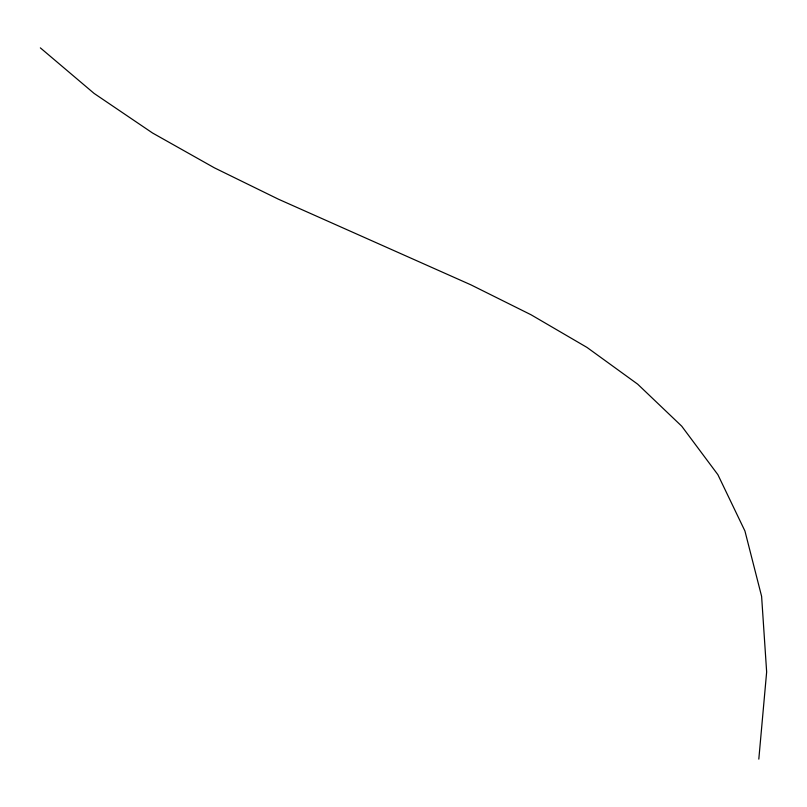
<?xml version="1.0" encoding="UTF-8"?>
<svg xmlns="http://www.w3.org/2000/svg" width="807" height="807" viewBox="0 0 807 807"><rect width="100%" height="100%" fill="white"/><g stroke="black" fill="none" stroke-linecap="round" stroke-linejoin="round"><path stroke-width="1.21" d="M758.812 759.135L766.65 671.969L761.606 596.343L744.932 530.996L717.887 474.687L681.713 426.167L637.671 384.162L587.022 347.444L531.006 314.75L470.885 284.831L278.405 199.188L214.4 167.836L152.543 133.004L94.116 93.43L40.35 47.865"/></g></svg>
